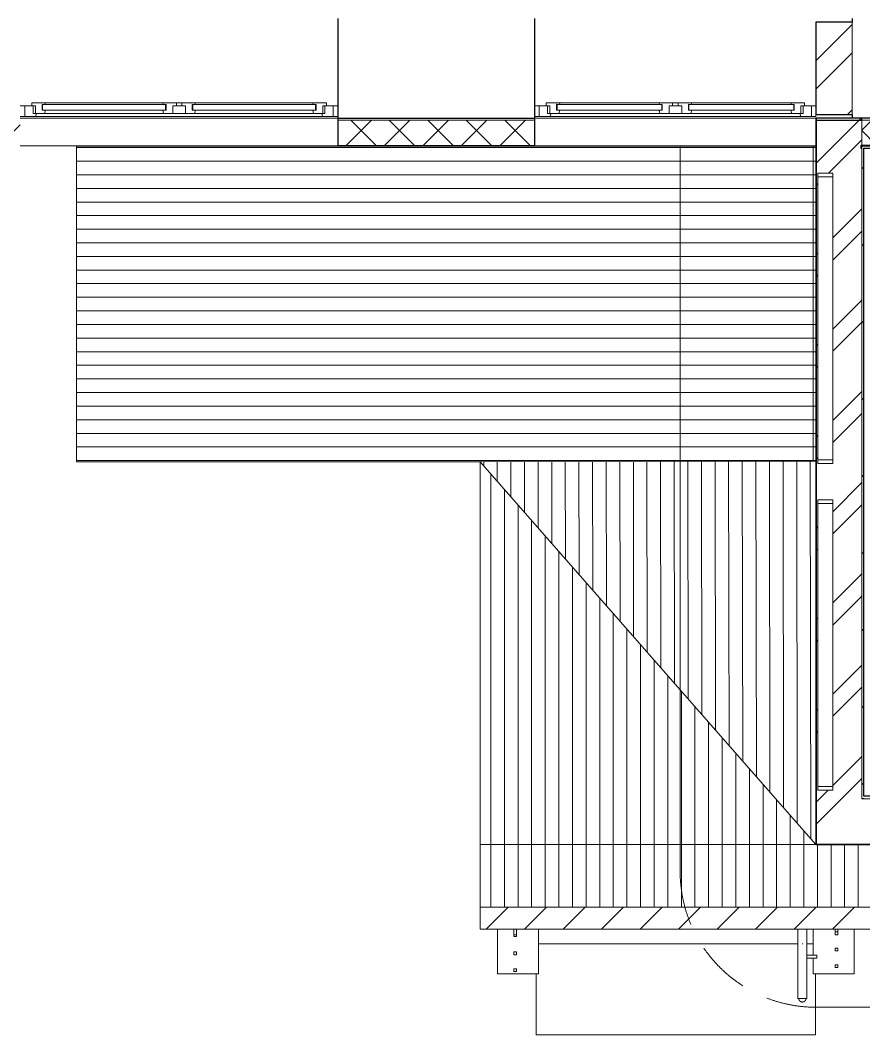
# Model space of a CAD drawing. Header units: millimetres. Extents: x -586848 to 520591, y -385801 to 675781.
# Drawn here: x -13694 to -9046, y 642567 to 648157 of the extents above; entities that cross this region are included whole.
import ezdxf

# ---------------------------------------------------------------- set-up
doc = ezdxf.new("R2010")
doc.units = ezdxf.units.MM
doc.linetypes.add('ADSK_Сверху', pattern=[450, 300, -150])
for name, color, linetype, lineweight in [('_ Окна', 7, 'Continuous', 9), ('Витраж', 7, 'Continuous', 9), ('Крыша', 7, 'Continuous', 9), ('Крыша штриховка', 7, 'Continuous', 9), ('Лестницы', 252, 'Continuous', 9), ('Линии', 7, 'Continuous', 9), ('Ограждение', 252, 'Continuous', 9), ('Окна', 252, 'Continuous', 9), ('Перекрытие', 252, 'Continuous', 18), ('Стены внутренние', 7, 'Continuous', 18), ('Стены наружные', 7, 'Continuous', 18), ('Стены штриховка', 7, 'Continuous', 9)]:
    doc.layers.add(name, color=color, linetype=linetype, lineweight=lineweight)

# ---------------------------------------------------------------- blocks, each defined once
blk = doc.blocks.new('1 этаж')
at = {"layer": '_ Окна', "color": 251, "lineweight": 18, "true_color": 0x636466}
for p, q in [((-12771.8, 14991.3), (-12827.8, 14991.3)), ((-12827.8, 14991.3), (-12827.8, 14974.3)), ((-12770.8, 14990.3), (-12771.8, 14991.3)), ((-12769.8, 14991.3), (-12770.8, 14990.3)), ((-12770.8, 14950.3), (-12770.8, 14982.3)), ((-12770.8, 14982.3), (-12752.8, 14982.3)), ((-12755.2, 14991.3), (-12769.8, 14991.3)), ((-12752.8, 14982.3), (-12755.2, 14991.3)), ((-12103.4, 14991.3), (-12105.8, 14982.3)), ((-12105.8, 14982.3), (-12087.8, 14982.3)), ((-12088.8, 14991.3), (-12103.4, 14991.3)), ((-12087.8, 14990.3), (-12088.8, 14991.3)), ((-12086.8, 14991.3), (-12087.8, 14990.3)), ((-12087.8, 14982.3), (-12087.8, 14950.3)), ((-12030.8, 14991.3), (-12086.8, 14991.3)), ((-12030.8, 14974.3), (-12030.8, 14991.3)), ((-11944.8, 14991.3), (-12000.8, 14991.3)), ((-12000.8, 14991.3), (-12000.8, 14974.3)), ((-11943.8, 14990.3), (-11944.8, 14991.3)), ((-11942.8, 14991.3), (-11943.8, 14990.3)), ((-11943.8, 14950.3), (-11943.8, 14982.3)), ((-11943.8, 14982.3), (-11925.8, 14982.3)), ((-11928.2, 14991.3), (-11942.8, 14991.3)), ((-11925.8, 14982.3), (-11928.2, 14991.3)), ((-11276.4, 14991.3), (-11278.8, 14982.3)), ((-11278.8, 14982.3), (-11260.8, 14982.3)), ((-11261.8, 14991.3), (-11276.4, 14991.3)), ((-11260.8, 14990.3), (-11261.8, 14991.3)), ((-11259.8, 14991.3), (-11260.8, 14990.3)), ((-11260.8, 14982.3), (-11260.8, 14950.3)), ((-11203.8, 14991.3), (-11259.8, 14991.3)), ((-11203.8, 14974.3), (-11203.8, 14991.3)), ((-9936.8, 14991.3), (-9992.8, 14991.3)), ((-9992.8, 14991.3), (-9992.8, 14974.3)), ((-9935.8, 14990.3), (-9936.8, 14991.3)), ((-9934.8, 14991.3), (-9935.8, 14990.3)), ((-9935.8, 14950.3), (-9935.8, 14982.3)), ((-9935.8, 14982.3), (-9917.8, 14982.3)), ((-9920.2, 14991.3), (-9934.8, 14991.3)), ((-9917.8, 14982.3), (-9920.2, 14991.3)), ((-9368.4, 14991.3), (-9370.8, 14982.3)), ((-9370.8, 14982.3), (-9352.8, 14982.3)), ((-9353.8, 14991.3), (-9368.4, 14991.3)), ((-9352.8, 14990.3), (-9353.8, 14991.3)), ((-9351.8, 14991.3), (-9352.8, 14990.3)), ((-9352.8, 14982.3), (-9352.8, 14950.3)), ((-9295.8, 14991.3), (-9351.8, 14991.3)), ((-9295.8, 14974.3), (-9295.8, 14991.3)), ((-9209.8, 14991.3), (-9265.8, 14991.3)), ((-9265.8, 14991.3), (-9265.8, 14974.3)), ((-9208.8, 14990.3), (-9209.8, 14991.3)), ((-9207.8, 14991.3), (-9208.8, 14990.3)), ((-9208.8, 14950.3), (-9208.8, 14982.3)), ((-9208.8, 14982.3), (-9190.8, 14982.3)), ((-9193.2, 14991.3), (-9207.8, 14991.3)), ((-9190.8, 14982.3), (-9193.2, 14991.3)), ((-8641.4, 14991.3), (-8643.8, 14982.3)), ((-8643.8, 14982.3), (-8625.8, 14982.3)), ((-8626.8, 14991.3), (-8641.4, 14991.3)), ((-8625.8, 14990.3), (-8626.8, 14991.3)), ((-8624.8, 14991.3), (-8625.8, 14990.3)), ((-8625.8, 14982.3), (-8625.8, 14950.3)), ((-8568.8, 14991.3), (-8624.8, 14991.3)), ((-8568.8, 14974.3), (-8568.8, 14991.3)), ((-12827.8, 14974.3), (-12865.8, 14974.3)), ((-12865.8, 14974.3), (-12865.8, 14916.3)), ((-12827.8, 14974.3), (-12807.8, 14974.3)), ((-12819.8, 14933.3), (-12819.8, 14974.3)), ((-12807.8, 14933.3), (-12819.8, 14933.3)), ((-12807.8, 14974.3), (-12807.8, 14933.3)), ((-12807.8, 14933.3), (-12757.4, 14933.3)), ((-12806.4, 14916.3), (-12801.8, 14933.3)), ((-12752.8, 14950.3), (-12770.8, 14950.3)), ((-12757.4, 14933.3), (-12752.8, 14950.3)), ((-12087.8, 14950.3), (-12105.8, 14950.3)), ((-12105.8, 14950.3), (-12101.2, 14933.3)), ((-12101.2, 14933.3), (-12050.8, 14933.3)), ((-12050.8, 14933.3), (-12050.8, 14974.3)), ((-12050.8, 14974.3), (-12030.8, 14974.3)), ((-12000.8, 14974.3), (-11980.8, 14974.3)), ((-11980.8, 14974.3), (-11980.8, 14933.3)), ((-11980.8, 14933.3), (-11930.4, 14933.3)), ((-11925.8, 14950.3), (-11943.8, 14950.3)), ((-11930.4, 14933.3), (-11925.8, 14950.3)), ((-11260.8, 14950.3), (-11278.8, 14950.3)), ((-11278.8, 14950.3), (-11274.2, 14933.3)), ((-11274.2, 14933.3), (-11223.8, 14933.3)), ((-11229.8, 14933.3), (-11225.2, 14916.3)), ((-11223.8, 14933.3), (-11223.8, 14974.3)), ((-11223.8, 14974.3), (-11203.8, 14974.3)), ((-11211.8, 14933.3), (-11223.8, 14933.3)), ((-11211.8, 14974.3), (-11211.8, 14933.3)), ((-11165.8, 14974.3), (-11203.8, 14974.3)), ((-11165.8, 14916.3), (-11165.8, 14974.3)), ((-9992.8, 14974.3), (-10030.8, 14974.3)), ((-10030.8, 14974.3), (-10030.8, 14916.3)), ((-9992.8, 14974.3), (-9972.8, 14974.3)), ((-9984.8, 14933.3), (-9984.8, 14974.3)), ((-9972.8, 14933.3), (-9984.8, 14933.3)), ((-9972.8, 14974.3), (-9972.8, 14933.3)), ((-9972.8, 14933.3), (-9922.4, 14933.3)), ((-9971.4, 14916.3), (-9966.8, 14933.3)), ((-9917.8, 14950.3), (-9935.8, 14950.3)), ((-9922.4, 14933.3), (-9917.8, 14950.3)), ((-9352.8, 14950.3), (-9370.8, 14950.3)), ((-9370.8, 14950.3), (-9366.2, 14933.3)), ((-9366.2, 14933.3), (-9315.8, 14933.3)), ((-9315.8, 14933.3), (-9315.8, 14974.3)), ((-9315.8, 14974.3), (-9295.8, 14974.3)), ((-9265.8, 14974.3), (-9245.8, 14974.3)), ((-9245.8, 14974.3), (-9245.8, 14933.3)), ((-9245.8, 14933.3), (-9195.4, 14933.3)), ((-9190.8, 14950.3), (-9208.8, 14950.3)), ((-9195.4, 14933.3), (-9190.8, 14950.3)), ((-8625.8, 14950.3), (-8643.8, 14950.3)), ((-8643.8, 14950.3), (-8639.2, 14933.3)), ((-8639.2, 14933.3), (-8588.8, 14933.3)), ((-8594.8, 14933.3), (-8590.2, 14916.3)), ((-8588.8, 14933.3), (-8588.8, 14974.3)), ((-8588.8, 14974.3), (-8568.8, 14974.3)), ((-8576.8, 14933.3), (-8588.8, 14933.3)), ((-8576.8, 14974.3), (-8576.8, 14933.3)), ((-8530.8, 14974.3), (-8568.8, 14974.3)), ((-8530.8, 14916.3), (-8530.8, 14974.3)), ((-12865.8, 14916.3), (-12806.4, 14916.3)), ((-11225.2, 14916.3), (-11165.8, 14916.3)), ((-10030.8, 14916.3), (-9971.4, 14916.3)), ((-8590.2, 14916.3), (-8530.8, 14916.3))]:
    blk.add_line(p, q, dxfattribs=at)
at = {"layer": '_ Окна', "color": 251, "true_color": 0x636466}
for p, q in [((-12767.8, 14982.3), (-12770.8, 14982.3)), ((-12770.8, 14982.3), (-12770.8, 14950.3)), ((-12090.8, 14982.3), (-12767.8, 14982.3)), ((-12767.8, 14982.3), (-12767.8, 14950.3)), ((-12767.8, 14950.3), (-12767.8, 14982.3)), ((-12090.8, 14950.3), (-12090.8, 14982.3)), ((-12090.8, 14982.3), (-12090.8, 14950.3)), ((-12087.8, 14982.3), (-12090.8, 14982.3)), ((-12087.8, 14950.3), (-12087.8, 14982.3)), ((-11940.8, 14982.3), (-11943.8, 14982.3)), ((-11943.8, 14982.3), (-11943.8, 14950.3)), ((-11263.8, 14982.3), (-11940.8, 14982.3)), ((-11940.8, 14982.3), (-11940.8, 14950.3)), ((-11940.8, 14950.3), (-11940.8, 14982.3)), ((-11263.8, 14950.3), (-11263.8, 14982.3)), ((-11263.8, 14982.3), (-11263.8, 14950.3)), ((-11260.8, 14982.3), (-11263.8, 14982.3)), ((-11260.8, 14950.3), (-11260.8, 14982.3)), ((-9932.8, 14982.3), (-9935.8, 14982.3)), ((-9935.8, 14982.3), (-9935.8, 14950.3)), ((-9355.8, 14982.3), (-9932.8, 14982.3)), ((-9932.8, 14982.3), (-9932.8, 14950.3)), ((-9932.8, 14950.3), (-9932.8, 14982.3)), ((-9355.8, 14950.3), (-9355.8, 14982.3)), ((-9355.8, 14982.3), (-9355.8, 14950.3)), ((-9352.8, 14982.3), (-9355.8, 14982.3)), ((-9352.8, 14950.3), (-9352.8, 14982.3)), ((-9205.8, 14982.3), (-9208.8, 14982.3)), ((-9208.8, 14982.3), (-9208.8, 14950.3)), ((-8628.8, 14982.3), (-9205.8, 14982.3)), ((-9205.8, 14982.3), (-9205.8, 14950.3)), ((-9205.8, 14950.3), (-9205.8, 14982.3)), ((-8628.8, 14950.3), (-8628.8, 14982.3)), ((-8628.8, 14982.3), (-8628.8, 14950.3)), ((-8625.8, 14982.3), (-8628.8, 14982.3)), ((-8625.8, 14950.3), (-8625.8, 14982.3)), ((-12865.8, 14974.3), (-12890.8, 14974.3)), ((-12865.8, 14916.3), (-12865.8, 14974.3)), ((-12770.8, 14950.3), (-12767.8, 14950.3)), ((-12767.8, 14950.3), (-12090.8, 14950.3)), ((-12090.8, 14950.3), (-12087.8, 14950.3)), ((-11943.8, 14950.3), (-11940.8, 14950.3)), ((-11940.8, 14950.3), (-11263.8, 14950.3)), ((-11263.8, 14950.3), (-11260.8, 14950.3)), ((-11140.8, 14974.3), (-11165.8, 14974.3)), ((-11165.8, 14974.3), (-11165.8, 14916.3)), ((-10030.8, 14974.3), (-10055.8, 14974.3)), ((-10030.8, 14916.3), (-10030.8, 14974.3)), ((-9935.8, 14950.3), (-9932.8, 14950.3)), ((-9932.8, 14950.3), (-9355.8, 14950.3)), ((-9355.8, 14950.3), (-9352.8, 14950.3)), ((-9208.8, 14950.3), (-9205.8, 14950.3)), ((-9205.8, 14950.3), (-8628.8, 14950.3)), ((-8628.8, 14950.3), (-8625.8, 14950.3)), ((-8505.8, 14974.3), (-8530.8, 14974.3)), ((-8530.8, 14974.3), (-8530.8, 14916.3)), ((-8505.8, 14916.3), (-8505.8, 14926.3)), ((-12890.8, 14916.3), (-12865.8, 14916.3)), ((-11165.8, 14916.3), (-11140.8, 14916.3)), ((-10055.8, 14916.3), (-10030.8, 14916.3)), ((-8530.8, 14916.3), (-8505.8, 14916.3))]:
    blk.add_line(p, q, dxfattribs=at)
at = {"layer": 'Витраж', "color": 251, "lineweight": 18, "true_color": 0x636466}
for p, q in [((-10155.5, 10437.1), (-10170.5, 10437.1)), ((-10170.5, 10437.1), (-10170.5, 10407.1)), ((-10170.5, 10407.1), (-10155.5, 10407.1)), ((-10155.5, 10407.1), (-10155.5, 10437.1)), ((-8385.5, 10437.1), (-8400.5, 10437.1)), ((-8400.5, 10437.1), (-8400.5, 10422.7)), ((-8385.5, 10422.7), (-8400.5, 10422.7)), ((-8400.5, 10422.7), (-8400.5, 10407.1)), ((-8400.5, 10422.7), (-8385.5, 10422.7)), ((-8400.5, 10407.1), (-8385.5, 10407.1)), ((-8385.5, 10422.7), (-8385.5, 10437.1)), ((-8385.5, 10407.1), (-8385.5, 10422.7)), ((-8385.5, 10241.3), (-8400.5, 10241.3)), ((-8400.5, 10241.3), (-8400.5, 10226.3)), ((-8385.5, 10226.3), (-8385.5, 10241.3)), ((-10155.5, 10219.8), (-10170.5, 10219.8)), ((-10170.5, 10219.8), (-10170.5, 10204.8)), ((-10170.5, 10204.8), (-10155.5, 10204.8)), ((-10155.5, 10204.8), (-10155.5, 10219.8)), ((-8400.5, 10226.3), (-8385.5, 10226.3))]:
    blk.add_line(p, q, dxfattribs=at)
at = {"layer": 'Витраж', "color": 251, "lineweight": 18, "true_color": 0x636466, "extrusion": (0, 0, -1)}
for p, q in [((-10155.5, 10407.1), (-10170.5, 10407.1)), ((-10170.5, 10407.1), (-10170.5, 10397.3)), ((-10155.5, 10397.3), (-10155.5, 10407.1)), ((-10170.5, 10397.3), (-10155.5, 10397.3)), ((-10155.5, 10312.3), (-10170.5, 10312.3)), ((-10170.5, 10312.3), (-10170.5, 10297.3)), ((-10170.5, 10297.3), (-10155.5, 10297.3)), ((-10155.5, 10297.3), (-10155.5, 10312.3)), ((-8385.5, 10333.8), (-8400.5, 10333.8)), ((-8400.5, 10333.8), (-8400.5, 10318.8)), ((-8400.5, 10318.8), (-8385.5, 10318.8)), ((-8385.5, 10318.8), (-8385.5, 10333.8))]:
    blk.add_line(p, q, dxfattribs=at)
at = {"layer": 'Крыша', "color": 251, "true_color": 0x636466}
for p, q in [((-12581.8, 14753.3), (-8505.8, 14753.3)), ((-12581.8, 13013.3), (-12581.8, 14753.3)), ((-10355.8, 13013.3), (-12581.8, 13013.3)), ((-10355.8, 13013.3), (-8505.8, 13016.3)), ((-10355.8, 13013.3), (-8505.8, 10904.3)), ((-10355.8, 10558.2), (-10355.8, 13013.3)), ((-8505.8, 10904.3), (-10355.8, 10904.3))]:
    blk.add_line(p, q, dxfattribs=at)
at = {"layer": 'Крыша', "color": 251, "lineweight": 18, "true_color": 0x636466}
for p, q in [((-10355.8, 10558.2), (-10355.8, 10437.1)), ((-8195.8, 10558.2), (-10355.8, 10558.2)), ((-10355.8, 10437.1), (-8195.8, 10437.1))]:
    blk.add_line(p, q, dxfattribs=at)
at = {"layer": 'Крыша', "color": 251, "linetype": 'Continuous', "true_color": 0x636466}
for p, q in [((-10323.6, 10437.1), (-10202.5, 10558.2)), ((-10111.5, 10437.1), (-9990.4, 10558.2)), ((-9899.4, 10437.1), (-9778.2, 10558.2)), ((-9687.2, 10437.1), (-9566.1, 10558.2)), ((-9475.1, 10437.1), (-9354, 10558.2)), ((-9263, 10437.1), (-9141.9, 10558.2)), ((-9050.9, 10437.1), (-8929.7, 10558.2)), ((-8838.7, 10437.1), (-8717.6, 10558.2)), ((-8626.6, 10437.1), (-8505.5, 10558.2)), ((-8414.5, 10437.1), (-8293.3, 10558.2))]:
    blk.add_line(p, q, dxfattribs=at)
at = {"layer": 'Крыша штриховка', "color": 251, "linetype": 'Continuous', "true_color": 0x636466}
for p, q in [((-12581.8, 14744.9), (-8505.8, 14744.9)), ((-12581.8, 14669.9), (-8505.8, 14669.9)), ((-12581.8, 14594.9), (-8505.8, 14594.9)), ((-12581.8, 14519.9), (-8505.8, 14519.9)), ((-12581.8, 14444.9), (-8505.8, 14444.9)), ((-12581.8, 14369.9), (-8505.8, 14369.9)), ((-12581.8, 14294.9), (-8505.8, 14294.9)), ((-12581.8, 14219.9), (-8505.8, 14219.9)), ((-12581.8, 14144.9), (-8505.8, 14144.9)), ((-12581.8, 14069.9), (-8505.8, 14069.9)), ((-12581.8, 13994.9), (-8505.8, 13994.9)), ((-12581.8, 13919.9), (-8505.8, 13919.9)), ((-12581.8, 13844.9), (-8505.8, 13844.9)), ((-12581.8, 13769.9), (-8505.8, 13769.9)), ((-12581.8, 13694.9), (-8505.8, 13694.9)), ((-12581.8, 13619.9), (-8505.8, 13619.9)), ((-12581.8, 13544.9), (-8505.8, 13544.9)), ((-12581.8, 13469.9), (-8505.8, 13469.9)), ((-12581.8, 13394.9), (-8505.8, 13394.9)), ((-12581.8, 13319.9), (-8505.8, 13319.9)), ((-12581.8, 13244.9), (-8505.8, 13244.9)), ((-12581.8, 13169.9), (-8505.8, 13169.9)), ((-12581.8, 13094.9), (-8505.8, 13094.9)), ((-12581.8, 13019.9), (-8505.8, 13019.9)), ((-10337.2, 13013.3), (-10337.2, 12992.1)), ((-10262.2, 13013.4), (-10262.1, 12906.4)), ((-10187.2, 13013.5), (-10186.9, 12820.8)), ((-10112.2, 13013.7), (-10111.8, 12735.1)), ((-10037.2, 13013.8), (-10036.7, 12649.4)), ((-9962.2, 13013.9), (-9961.5, 12563.8)), ((-9887.2, 13014), (-9886.4, 12478.1)), ((-9812.2, 13014.2), (-9811.2, 12392.5)), ((-9737.2, 13014.3), (-9736.1, 12306.8)), ((-9662.2, 13014.4), (-9661, 12221.1)), ((-9587.2, 13014.5), (-9585.8, 12135.5)), ((-9512.2, 13014.6), (-9510.7, 12049.8)), ((-9437.2, 13014.8), (-9435.5, 11964.2)), ((-9362.2, 13014.9), (-9360.4, 11878.5)), ((-9287.2, 13015), (-9285.3, 11792.9)), ((-9212.2, 13015.1), (-9210.1, 11707.2)), ((-9137.2, 13015.2), (-9135, 11621.5)), ((-9062.2, 13015.4), (-9059.8, 11535.9)), ((-8987.2, 13015.5), (-8984.7, 11450.2)), ((-8912.2, 13015.6), (-8909.6, 11364.6)), ((-8837.2, 13015.7), (-8834.4, 11278.9)), ((-8762.2, 13015.9), (-8759.3, 11193.2)), ((-8687.2, 13016), (-8684.1, 11107.6)), ((-8612.2, 13016.1), (-8609, 11021.9)), ((-8537.2, 13016.2), (-8533.9, 10936.3)), ((-10297.8, 12947.1), (-10297.8, 10904.3)), ((-10222.8, 12861.6), (-10222.8, 10904.3)), ((-10147.8, 12776.1), (-10147.8, 10904.3)), ((-10072.8, 12690.6), (-10072.8, 10904.3)), ((-9997.8, 12605.1), (-9997.8, 10904.3)), ((-9922.8, 12519.6), (-9922.8, 10904.3)), ((-9847.8, 12434.1), (-9847.8, 10904.3)), ((-9772.8, 12348.6), (-9772.8, 10904.3)), ((-9697.8, 12263.1), (-9697.8, 10904.3)), ((-9622.8, 12177.6), (-9622.8, 10904.3)), ((-9547.8, 12092.1), (-9547.8, 10904.3)), ((-9472.8, 12006.6), (-9472.8, 10904.3)), ((-9397.8, 11921.1), (-9397.8, 10904.3)), ((-9322.8, 11835.6), (-9322.8, 10904.3)), ((-9247.8, 11750.1), (-9247.8, 10904.3)), ((-9172.8, 11664.6), (-9172.8, 10904.3)), ((-9097.8, 11579.1), (-9097.8, 10904.3)), ((-9022.8, 11493.6), (-9022.8, 10904.3)), ((-8947.8, 11408.1), (-8947.8, 10904.3)), ((-8872.8, 11322.6), (-8872.8, 10904.3)), ((-8797.8, 11237.1), (-8797.8, 10904.3)), ((-8722.8, 11151.6), (-8722.8, 10904.3)), ((-8647.8, 11066.1), (-8647.8, 10904.3)), ((-8572.8, 10980.6), (-8572.8, 10904.3)), ((-10297.8, 10904.3), (-10297.8, 10558.2)), ((-10222.8, 10904.3), (-10222.8, 10558.2)), ((-10147.8, 10904.3), (-10147.8, 10558.2)), ((-10072.8, 10904.3), (-10072.8, 10558.2)), ((-9997.8, 10904.3), (-9997.8, 10558.2)), ((-9922.8, 10904.3), (-9922.8, 10558.2)), ((-9847.8, 10904.3), (-9847.8, 10558.2)), ((-9772.8, 10904.3), (-9772.8, 10558.2)), ((-9697.8, 10904.3), (-9697.8, 10558.2)), ((-9622.8, 10904.3), (-9622.8, 10558.2)), ((-9547.8, 10904.3), (-9547.8, 10558.2)), ((-9472.8, 10904.3), (-9472.8, 10558.2)), ((-9397.8, 10904.3), (-9397.8, 10558.2)), ((-9322.8, 10904.3), (-9322.8, 10558.2)), ((-9247.8, 10904.3), (-9247.8, 10558.2)), ((-9172.8, 10904.3), (-9172.8, 10558.2)), ((-9097.8, 10904.3), (-9097.8, 10558.2)), ((-9022.8, 10904.3), (-9022.8, 10558.2)), ((-8947.8, 10904.3), (-8947.8, 10558.2)), ((-8872.8, 10904.3), (-8872.8, 10558.2)), ((-8797.8, 10904.3), (-8797.8, 10558.2)), ((-8722.8, 10904.3), (-8722.8, 10558.2)), ((-8647.8, 10904.3), (-8647.8, 10558.2)), ((-8572.8, 10904.3), (-8572.8, 10558.2)), ((-8497.8, 10904.3), (-8497.8, 10558.2)), ((-8422.8, 10904.3), (-8422.8, 10558.2)), ((-8347.8, 10904.3), (-8347.8, 10558.2)), ((-8272.8, 10904.3), (-8272.8, 10558.2))]:
    blk.add_line(p, q, dxfattribs=at)
at = {"layer": 'Лестницы', "color": 251, "true_color": 0x636466}
for p, q in [((-8606, 10356.3), (-10035, 10356.3)), ((-8606, 10356.3), (-10035, 10356.3)), ((-8520.8, 10356.3), (-8556, 10356.3)), ((-8520.8, 10356.3), (-8556, 10356.3)), ((-10048, 10191.8), (-10048, 9856.3)), ((-8508, 9856.3), (-8508, 10191.8)), ((-10048, 9856.3), (-8508, 9856.3))]:
    blk.add_line(p, q, dxfattribs=at)
at = {"layer": 'Линии', "color": 251, "linetype": 'ADSK_Сверху', "ltscale": 100, "true_color": 0x636466}
for p, q in [((-9254.5, 14754.3), (-9254.5, 10756.3)), ((-8505.8, 10007.5), (-2273.8, 10007.5))]:
    blk.add_line(p, q, dxfattribs=at)
at = {"layer": 'Линии', "color": 251, "linetype": 'ADSK_Сверху', "true_color": 0x636466}
blk.add_arc((-8505.8, 10756.3), 748.7, 180, 270, dxfattribs=at)
at = {"layer": 'Ограждение', "color": 251, "true_color": 0x636466}
for p, q in [((-8606, 10437.1), (-8606, 10348)), ((-8606, 10437.1), (-8606, 10356.3)), ((-8556, 10348), (-8556, 10437.1)), ((-8556, 10437.1), (-8556, 10356.3)), ((-8606, 10356.3), (-8606, 10056.3)), ((-8606, 10348), (-8606, 10056.3)), ((-8556, 10356.3), (-8556, 10056.3)), ((-8556, 10056.3), (-8556, 10348)), ((-8501, 10293.7), (-8556, 10293.7)), ((-8501, 10286.2), (-8501, 10293.7)), ((-8501, 10278.7), (-8501, 10286.2)), ((-8556, 10278.7), (-8501, 10278.7)), ((-8556, 10056.3), (-8606, 10056.3)), ((-8583.4, 10056.3), (-8578.7, 10056.3))]:
    blk.add_line(p, q, dxfattribs=at)
at = {"layer": 'Ограждение', "color": 251, "true_color": 0x636466, "flags": 128}
for points in [[(-8581, 10036.3), (-8581.8, 10036.3), (-8582.6, 10036.3), (-8583.4, 10036.4), (-8584.2, 10036.5), (-8585, 10036.7), (-8585.8, 10036.8), (-8586.6, 10037), (-8587.3, 10037.3), (-8588.1, 10037.6), (-8588.8, 10037.8), (-8589.6, 10038.2), (-8590.3, 10038.5), (-8591, 10038.9), (-8591.7, 10039.3), (-8592.3, 10039.8), (-8593, 10040.2), (-8593.6, 10040.7), (-8594.2, 10041.2), (-8594.8, 10041.8), (-8595.4, 10042.3), (-8595.9, 10042.9), (-8596.5, 10043.5), (-8597, 10044.2), (-8597.4, 10044.8), (-8597.9, 10045.5), (-8598.3, 10046.1), (-8598.7, 10046.8), (-8599, 10047.6), (-8599.4, 10048.3), (-8599.7, 10049), (-8600, 10049.8), (-8600.2, 10050.5), (-8600.4, 10051.3), (-8600.6, 10052.1), (-8600.8, 10052.9), (-8600.9, 10053.7), (-8601, 10054.5), (-8601, 10055.3), (-8601, 10056.1), (-8601, 10056.3)], [(-8561, 10056.3), (-8561.1, 10055.5), (-8561.1, 10054.7), (-8561.2, 10053.9), (-8561.3, 10053.1), (-8561.4, 10052.3), (-8561.6, 10051.5), (-8561.8, 10050.7), (-8562.1, 10050), (-8562.3, 10049.2), (-8562.6, 10048.5), (-8562.9, 10047.8), (-8563.3, 10047), (-8563.7, 10046.3), (-8564.1, 10045.6), (-8564.5, 10045), (-8565, 10044.3), (-8565.5, 10043.7), (-8566, 10043.1), (-8566.5, 10042.5), (-8567.1, 10041.9), (-8567.7, 10041.4), (-8568.3, 10040.9), (-8568.9, 10040.4), (-8569.6, 10039.9), (-8570.2, 10039.4), (-8570.9, 10039), (-8571.6, 10038.6), (-8572.3, 10038.3), (-8573.1, 10037.9), (-8573.8, 10037.6), (-8574.5, 10037.4), (-8575.3, 10037.1), (-8576.1, 10036.9), (-8576.9, 10036.7), (-8577.6, 10036.6), (-8578.4, 10036.4), (-8579.2, 10036.4), (-8580, 10036.3), (-8580.8, 10036.3), (-8581, 10036.3)]]:
    blk.add_lwpolyline(points, dxfattribs=at)
at = {"layer": 'Ограждение', "color": 251, "true_color": 0x636466}
blk.add_open_spline([(-8582.9, 10356.2), (-8582.3, 10356.3), (-8581, 10356.3), (-8579.8, 10356.3), (-8579.2, 10356.2)], degree=3, dxfattribs=at)
at = {"layer": 'Окна', "color": 251, "true_color": 0x636466}
for p, q in [((-12769.8, 14991.3), (-12771.8, 14991.3)), ((-12103.4, 14991.3), (-12755.2, 14991.3)), ((-12086.8, 14991.3), (-12088.8, 14991.3)), ((-12030.8, 14991.3), (-12000.8, 14991.3)), ((-11942.8, 14991.3), (-11944.8, 14991.3)), ((-11276.4, 14991.3), (-11928.2, 14991.3)), ((-11259.8, 14991.3), (-11261.8, 14991.3)), ((-9934.8, 14991.3), (-9936.8, 14991.3)), ((-9368.4, 14991.3), (-9920.2, 14991.3)), ((-9351.8, 14991.3), (-9353.8, 14991.3)), ((-9295.8, 14991.3), (-9265.8, 14991.3)), ((-9207.8, 14991.3), (-9209.8, 14991.3)), ((-8641.4, 14991.3), (-9193.2, 14991.3)), ((-8624.8, 14991.3), (-8626.8, 14991.3)), ((-12757.4, 14933.3), (-12101.2, 14933.3)), ((-11980.8, 14933.3), (-12050.8, 14933.3)), ((-12000.8, 14974.3), (-12030.8, 14974.3)), ((-11930.4, 14933.3), (-11274.2, 14933.3)), ((-9922.4, 14933.3), (-9366.2, 14933.3)), ((-9245.8, 14933.3), (-9315.8, 14933.3)), ((-9265.8, 14974.3), (-9295.8, 14974.3)), ((-9195.4, 14933.3), (-8639.2, 14933.3)), ((-12806.4, 14916.3), (-11225.2, 14916.3)), ((-9971.4, 14916.3), (-8590.2, 14916.3)), ((-8495.8, 14584.3), (-8495.8, 14604.3)), ((-8495.8, 14604.3), (-8413.8, 14604.3)), ((-8413.8, 14604.3), (-8413.8, 14584.3)), ((-8413.8, 14584.3), (-8495.8, 14584.3)), ((-8495.8, 13024.3), (-8495.8, 14584.3)), ((-8495.8, 14584.3), (-8413.8, 14584.3)), ((-8413.8, 14584.3), (-8413.8, 13024.3)), ((-8495.8, 13004.3), (-8495.8, 13024.3)), ((-8495.8, 13024.3), (-8413.8, 13024.3)), ((-8413.8, 13024.3), (-8495.8, 13024.3)), ((-8413.8, 13004.3), (-8495.8, 13004.3)), ((-8413.8, 13024.3), (-8413.8, 13004.3)), ((-8495.8, 12784.3), (-8495.8, 12804.3)), ((-8495.8, 12804.3), (-8413.8, 12804.3)), ((-8413.8, 12804.3), (-8413.8, 12784.3)), ((-8413.8, 12784.3), (-8495.8, 12784.3)), ((-8495.8, 11224.3), (-8495.8, 12784.3)), ((-8495.8, 12784.3), (-8413.8, 12784.3)), ((-8413.8, 12784.3), (-8413.8, 11224.3)), ((-8495.8, 11204.3), (-8495.8, 11224.3)), ((-8495.8, 11224.3), (-8413.8, 11224.3)), ((-8413.8, 11224.3), (-8495.8, 11224.3)), ((-8413.8, 11204.3), (-8495.8, 11204.3)), ((-8413.8, 11224.3), (-8413.8, 11204.3))]:
    blk.add_line(p, q, dxfattribs=at)
at = {"layer": 'Перекрытие', "color": 251, "ltscale": 100, "true_color": 0x636466}
for p, q in [((-10261, 10437.1), (-10261, 10191.8)), ((-10035, 10191.8), (-10035, 10437.1)), ((-8520.8, 10437.1), (-8520.8, 10293.4)), ((-8295, 10191.8), (-8295, 10437.1)), ((-8520.8, 10278.9), (-8520.8, 10191.8)), ((-10261, 10191.8), (-10035, 10191.8)), ((-8520.8, 10191.8), (-8295, 10191.8))]:
    blk.add_line(p, q, dxfattribs=at)
at = {"layer": 'Стены внутренние', "color": 251, "lineweight": 30, "true_color": 0x636466}
for p, q in [((-11140.8, 15456.3), (-11140.8, 14906.3)), ((-10055.8, 14906.3), (-10055.8, 15456.3)), ((-8305.8, 15456.3), (-8305.8, 15436.3)), ((-8305.8, 14926.3), (-8305.8, 14906.3)), ((-11140.8, 14906.3), (-10055.8, 14906.3)), ((-11140.8, 14896.3), (-11140.8, 14754.3)), ((-10055.8, 14754.3), (-10055.8, 14896.3)), ((-8505.8, 14896.3), (-8505.8, 10904.3)), ((-8253.8, 14896.3), (-8253.8, 14906.3)), ((-11140.8, 14754.3), (-10055.8, 14754.3)), ((-8253.8, 14754.3), (-4557.8, 14754.3)), ((-8253.8, 14741.3), (-8253.8, 14754.3)), ((-8243, 11156.3), (-8253.8, 11156.3)), ((-8505.8, 10904.3), (-6408.4, 10904.3))]:
    blk.add_line(p, q, dxfattribs=at)
at = {"layer": 'Стены внутренние', "color": 251, "true_color": 0x636466}
for p, q in [((-8305.8, 15436.3), (-8305.8, 14926.3)), ((-11140.8, 14906.3), (-12890.8, 14906.3)), ((-8505.8, 14906.3), (-10055.8, 14906.3)), ((-11140.8, 14754.3), (-12890.8, 14754.3)), ((-8505.8, 14754.3), (-10055.8, 14754.3))]:
    blk.add_line(p, q, dxfattribs=at)
at = {"layer": 'Стены внутренние', "color": 251, "linetype": 'Continuous', "lineweight": 9, "true_color": 0x636466}
for p, q in [((-13004.8, 14756.3), (-12890.8, 14870.3)), ((-11095.6, 14756.3), (-10955.6, 14896.3)), ((-10929.8, 14756.3), (-11069.8, 14896.3)), ((-10883.5, 14756.3), (-10743.5, 14896.3)), ((-10717.6, 14756.3), (-10857.6, 14896.3)), ((-10671.3, 14756.3), (-10531.3, 14896.3)), ((-10505.5, 14756.3), (-10645.5, 14896.3)), ((-10459.2, 14756.3), (-10319.2, 14896.3)), ((-10293.4, 14756.3), (-10433.4, 14896.3)), ((-10247.1, 14756.3), (-10107.1, 14896.3)), ((-10081.3, 14756.3), (-10221.3, 14896.3)), ((-8503.8, 14659.9), (-8257.5, 14906.3)), ((-8253.8, 14840.3), (-8197.9, 14896.3)), ((-8172.1, 14756.3), (-8253.8, 14838)), ((-8437.6, 14604.3), (-8253.8, 14788)), ((-10133.1, 14754.3), (-10134.3, 14756.3)), ((-8503.8, 14538), (-8495.8, 14546)), ((-8413.8, 14247), (-8253.8, 14407)), ((-8503.8, 14283), (-8505.8, 14279.5)), ((-8413.8, 14125.1), (-8253.8, 14285.1)), ((-8503.8, 14157), (-8495.8, 14165)), ((-8503.8, 14035.1), (-8495.8, 14043.1)), ((-8413.8, 13744.1), (-8253.8, 13904.1)), ((-8413.8, 13622.2), (-8253.8, 13782.2)), ((-8503.8, 13654.1), (-8495.8, 13662.1)), ((-8503.8, 13532.2), (-8495.8, 13540.2)), ((-8413.8, 13241.2), (-8253.8, 13401.2)), ((-8413.8, 13119.3), (-8253.8, 13279.3)), ((-8503.8, 13151.2), (-8495.8, 13159.2)), ((-8503.8, 13029.3), (-8495.8, 13037.3)), ((-8413.8, 12738.3), (-8253.8, 12898.3)), ((-8413.8, 12616.5), (-8253.8, 12776.5)), ((-8503.8, 12648.3), (-8495.8, 12656.3)), ((-8503.8, 12541.8), (-8505.8, 12545.3)), ((-8503.8, 12526.5), (-8495.8, 12534.5)), ((-8413.8, 12235.5), (-8253.8, 12395.5)), ((-8413.8, 12113.6), (-8253.8, 12273.6)), ((-8503.8, 12145.5), (-8495.8, 12153.5)), ((-8503.8, 12023.6), (-8495.8, 12031.6)), ((-8413.8, 11732.6), (-8253.8, 11892.6)), ((-8413.8, 11610.7), (-8253.8, 11770.7)), ((-8503.8, 11642.6), (-8495.8, 11650.6)), ((-8503.8, 11520.7), (-8495.8, 11528.7)), ((-8413.8, 11229.7), (-8253.8, 11389.7)), ((-8503.8, 11017.8), (-8253.8, 11267.8)), ((-8503.9, 11234.7), (-8505.8, 11231.5)), ((-8503.8, 11139.7), (-8439.2, 11204.3)), ((-8341.6, 10906.3), (-8342.7, 10904.4))]:
    blk.add_line(p, q, dxfattribs=at)
at = {"layer": 'Стены наружные', "color": 251, "lineweight": 30, "true_color": 0x636466}
for p, q in [((-8305.8, 15436.3), (-8505.8, 15436.3)), ((-8505.8, 15436.3), (-8505.8, 14926.3)), ((-8505.8, 14926.3), (-8305.8, 14926.3)), ((-11140.8, 14906.3), (-11140.8, 14896.3)), ((-10055.8, 14896.3), (-10055.8, 14906.3)), ((-5610.8, 14906.3), (-8505.8, 14906.3)), ((-8505.8, 14906.3), (-8505.8, 14896.3)), ((-8505.8, 14896.3), (-8253.8, 14896.3)), ((-4557.8, 14756.3), (-8258, 14756.3)), ((-8258, 14756.3), (-8258, 14741.3)), ((-8258, 14741.3), (-8253.8, 14741.3)), ((-8243, 14741.3), (-4572.8, 14741.3)), ((-8243, 11171.3), (-8243, 14741.3)), ((-4572.8, 11171.3), (-8243, 11171.3))]:
    blk.add_line(p, q, dxfattribs=at)
at = {"layer": 'Стены наружные', "color": 251, "linetype": 'Continuous', "lineweight": 9, "true_color": 0x636466}
for p, q in [((-8505.8, 15223.7), (-8305.8, 15423.7)), ((-8505.8, 15066.5), (-8305.8, 15266.5)), ((-8331.7, 14926.3), (-8305.8, 14952.2)), ((-8253.8, 14628.2), (-8243, 14639)), ((-8253.8, 14203.9), (-8243, 14214.7)), ((-8253.8, 13779.7), (-8243, 13790.4)), ((-8253.8, 13355.4), (-8243, 13366.2)), ((-8253.8, 12931.2), (-8243, 12941.9)), ((-8253.8, 12506.9), (-8243, 12517.7)), ((-8253.8, 12082.6), (-8243, 12093.4)), ((-8253.8, 11658.4), (-8243, 11669.1)), ((-8253.8, 11234.1), (-8243, 11244.9))]:
    blk.add_line(p, q, dxfattribs=at)
at = {"layer": 'Стены наружные', "color": 251, "true_color": 0x636466}
blk.add_line((-8520.8, 13016.2), (-8520.8, 14754.3), dxfattribs=at)
at = {"layer": 'Стены штриховка', "color": 251, "true_color": 0x636466}
for p, q in [((-10055.8, 14896.3), (-11140.8, 14896.3)), ((-8503.8, 10904.3), (-8503.8, 14906.3)), ((-4557.8, 14896.3), (-8253.8, 14896.3)), ((-8253.8, 14896.3), (-8253.8, 14754.3)), ((-11138.8, 14830.3), (-11140.8, 14830.3)), ((-11138.8, 14830.3), (-11138.8, 14756.3)), ((-10055.8, 14830.3), (-10057.8, 14830.3)), ((-10057.8, 14756.3), (-10057.8, 14830.3)), ((-11138.8, 14756.3), (-10057.8, 14756.3)), ((-8253.8, 11156.3), (-8253.8, 14741.3)), ((-4557.8, 11156.3), (-8243, 11156.3)), ((-6408.4, 10906.3), (-8505.8, 10906.3))]:
    blk.add_line(p, q, dxfattribs=at)

msp = doc.modelspace()

# ---------------------------------------------------------------- block references
msp.add_blockref('1 этаж', (-802.7, 632710.4))

doc.saveas('drawing.dxf')
